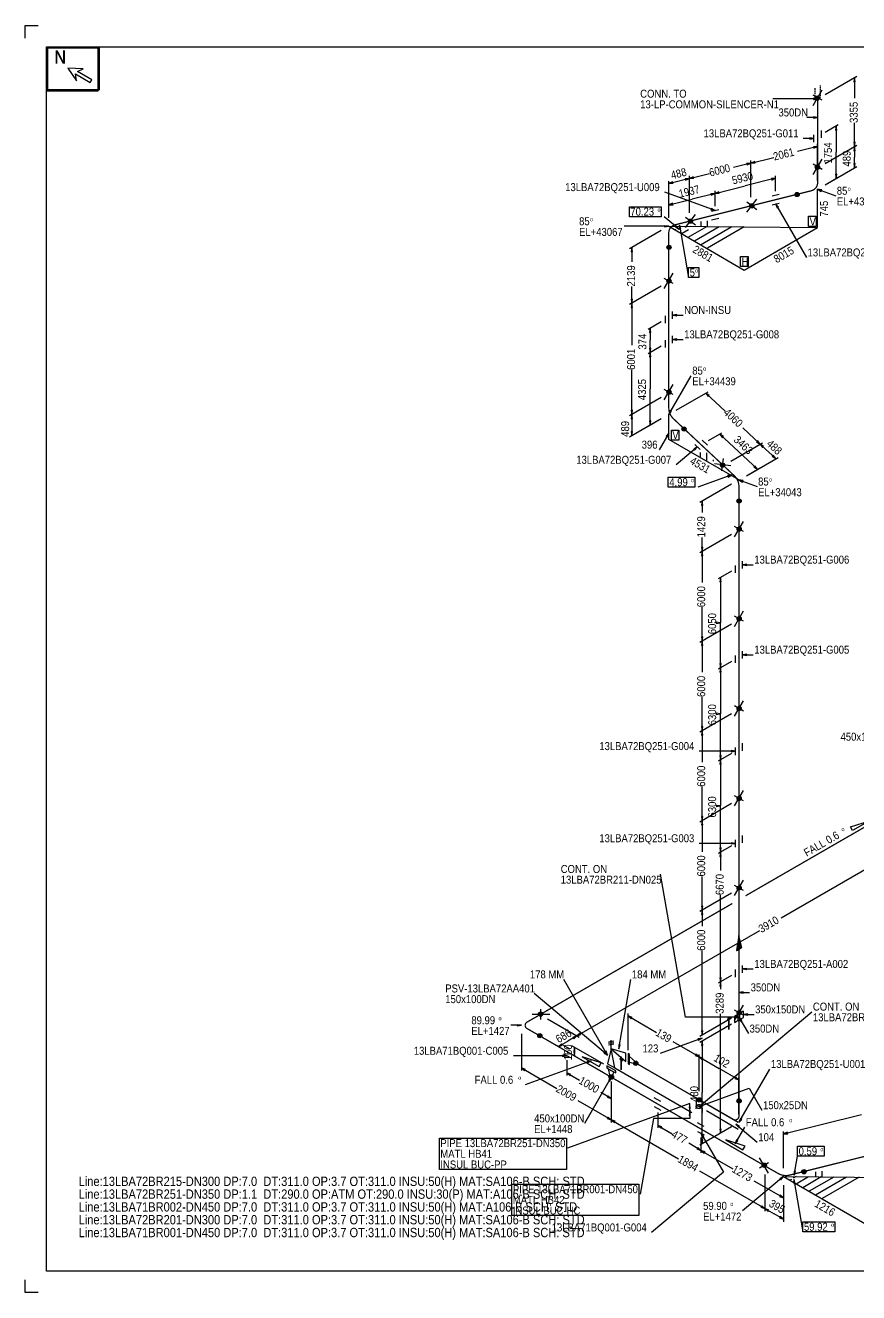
# Model space of a CAD drawing. Extents: x 0 to 841, y 0 to 594.
# Drawn here: x 0 to 391, y 0 to 594 of the extents above; entities that cross this region are included whole.
import ezdxf

# ---------------------------------------------------------------- set-up
doc = ezdxf.new("R2010")
doc.units = 0
doc.linetypes.add('GT100', pattern=[1, 0.666667, -0.333333])
doc.styles.add('ARIAL', font='arial.ttf')

msp = doc.modelspace()

# ---------------------------------------------------------------- linework, layer by layer
at = {"color": 2}
for centre, radius in [((371.49, 559.93), 0.85), ((371.49, 559.93), 0.7), ((371.49, 559.93), 0.55), ((371.49, 559.93), 0.4), ((371.49, 559.93), 0.25), ((371.49, 527.53), 0.85), ((371.49, 527.53), 0.7), ((371.49, 527.53), 0.55), ((371.49, 527.53), 0.4), ((371.49, 527.53), 0.25), ((362, 514.71), 0.85), ((362, 514.71), 0.7), ((362, 514.71), 0.55), ((362, 514.71), 0.4), ((362, 514.71), 0.25), ((340.69, 509.36), 0.85), ((340.69, 509.36), 0.7), ((340.69, 509.36), 0.55), ((340.69, 509.36), 0.4), ((340.69, 509.36), 0.25), ((311.89, 502.16), 0.85), ((311.89, 502.16), 0.7), ((311.89, 502.16), 0.55), ((311.89, 502.16), 0.4), ((311.89, 502.16), 0.25), ((301.89, 489.96), 0.85), ((301.89, 489.96), 0.7), ((301.89, 489.96), 0.55), ((301.89, 489.96), 0.4), ((301.89, 489.96), 0.25), ((301.91, 474.17), 0.85), ((301.91, 474.17), 0.7), ((301.91, 474.17), 0.55), ((301.91, 474.17), 0.4), ((301.91, 474.17), 0.25), ((301.91, 422.07), 0.85), ((301.91, 422.07), 0.7), ((301.91, 422.07), 0.55), ((301.91, 422.07), 0.4), ((301.91, 422.07), 0.25), ((308.93, 404.81), 0.85), ((308.93, 404.81), 0.7), ((308.93, 404.81), 0.55), ((308.93, 404.81), 0.4), ((308.93, 404.81), 0.25), ((326.99, 387.91), 0.85), ((326.99, 387.91), 0.7), ((326.99, 387.91), 0.55), ((326.99, 387.91), 0.4), ((326.99, 387.91), 0.25), ((334.79, 371.06), 0.85), ((334.79, 371.06), 0.7), ((334.79, 371.06), 0.55), ((334.79, 371.06), 0.4), ((334.79, 371.06), 0.25), ((334.81, 357.87), 0.85), ((334.81, 357.87), 0.7), ((334.81, 357.87), 0.55), ((334.81, 357.87), 0.4), ((334.81, 357.87), 0.25), ((334.81, 315.87), 0.85), ((334.81, 315.87), 0.7), ((334.81, 315.87), 0.55), ((334.81, 315.87), 0.4), ((334.81, 315.87), 0.25), ((334.81, 273.77), 0.85), ((334.81, 273.77), 0.7), ((334.81, 273.77), 0.55), ((334.81, 273.77), 0.4), ((334.81, 273.77), 0.25), ((334.81, 231.67), 0.85), ((334.81, 231.67), 0.7), ((334.81, 231.67), 0.55), ((334.81, 231.67), 0.4), ((334.81, 231.67), 0.25), ((334.81, 189.67), 0.85), ((334.81, 189.67), 0.7), ((334.81, 189.67), 0.55), ((334.81, 189.67), 0.4), ((334.81, 189.67), 0.25), ((241.64, 130.59), 0.85), ((241.64, 130.59), 0.7), ((241.64, 130.59), 0.55), ((241.64, 130.59), 0.4), ((241.64, 130.59), 0.25), ((334.81, 131.17), 0.85), ((334.81, 131.17), 0.7), ((334.81, 131.17), 0.55), ((334.81, 131.17), 0.4), ((334.81, 131.17), 0.25), ((241.31, 120.46), 0.85), ((241.31, 120.46), 0.7), ((241.31, 120.46), 0.55), ((241.31, 120.46), 0.4), ((241.31, 120.46), 0.25), ((286.29, 107.54), 0.85), ((286.29, 107.54), 0.7), ((286.29, 107.54), 0.55), ((286.29, 107.54), 0.4), ((286.29, 107.54), 0.25), ((274.71, 101.16), 0.85), ((274.71, 101.16), 0.7), ((274.89, 101.06), 0.85), ((274.71, 101.16), 0.55), ((274.89, 101.06), 0.7), ((274.71, 101.16), 0.4), ((274.89, 101.06), 0.55), ((274.71, 101.16), 0.25), ((274.89, 101.06), 0.4), ((274.89, 101.06), 0.25), ((316.09, 90.34), 0.85), ((316.09, 90.34), 0.85), ((316.09, 90.34), 0.7), ((316.09, 90.34), 0.7), ((316.09, 90.34), 0.55), ((316.09, 90.34), 0.55), ((316.09, 90.34), 0.4), ((316.09, 90.34), 0.4), ((316.09, 90.34), 0.25), ((316.09, 90.34), 0.25), ((334.79, 89.86), 0.85), ((334.79, 89.86), 0.7), ((334.79, 89.86), 0.55), ((334.79, 89.86), 0.4), ((334.79, 89.86), 0.25), ((346.56, 59.74), 0.85), ((346.56, 59.74), 0.7), ((346.56, 59.74), 0.55), ((346.56, 59.74), 0.4), ((346.56, 59.74), 0.25), ((365.2, 56.67), 0.85), ((365.2, 56.67), 0.7), ((365.2, 56.67), 0.55), ((365.2, 56.67), 0.4), ((365.2, 56.67), 0.25)]:
    msp.add_circle(centre, radius, dxfattribs=at)
at = {"layer": 'ARROW', "color": 7}
for p, q in [((388.6, 567.6), (389.2, 567.6)), ((369.6, 559.9), (369.6, 559.3)), ((369.6, 551.1), (369.6, 550.5)), ((367.9, 541.3), (367.9, 540.7)), ((380, 544.9), (380.6, 544.9)), ((369.6, 537.1), (369.8, 536.4)), ((389.2, 539.2), (388.6, 539.2)), ((388.6, 535.2), (389.2, 535.2)), ((338.3, 529.3), (338.5, 528.6)), ((342.3, 529.5), (342.1, 530.2)), ((389.2, 529.2), (388.6, 529.2)), ((313.5, 522.4), (313.3, 523)), ((380.6, 524.2), (380, 524.2)), ((303.8, 520), (303.6, 520.7)), ((309.5, 522.1), (309.7, 521.4)), ((349.9, 522.2), (350.1, 521.5)), ((373.3, 516.2), (373.6, 516.9)), ((321.5, 515.1), (321.7, 514.4)), ((325.5, 515.3), (325.3, 516)), ((303.8, 509.9), (303.6, 510.6)), ((321.8, 508.2), (321.5, 507.6)), ((352.6, 508.4), (353.2, 508.8)), ((299.8, 500.1), (299.8, 499.5)), ((305.3, 500), (304.9, 499.5)), ((306.8, 498.4), (307.5, 498.5)), ((284.2, 487.8), (284.8, 487.8)), ((284.8, 465.7), (284.2, 465.7)), ((284.2, 461.7), (284.8, 461.7)), ((305.5, 457.9), (305.5, 458.5)), ((292.8, 450.1), (293.4, 450.1)), ((305.5, 446.5), (305.5, 447.1)), ((293.4, 442.7), (292.8, 442.7)), ((292.8, 438.7), (293.4, 438.7)), ((320.3, 420), (320.8, 420.5)), ((284.8, 413.6), (284.2, 413.6)), ((303.1, 413.1), (302.5, 413.5)), ((284.2, 409.6), (284.8, 409.6)), ((293.4, 408.6), (292.8, 408.6)), ((284.8, 403.6), (284.2, 403.6)), ((300.5, 401.4), (301.1, 401)), ((326.9, 400.8), (327.4, 401.3)), ((343.5, 399.3), (343, 398.8)), ((313.5, 395.4), (313.9, 394.9)), ((345.8, 396.1), (346.3, 396.6)), ((350.8, 392.5), (350.3, 392)), ((342.2, 387.5), (341.7, 387)), ((329.4, 383), (329.7, 382.3)), ((336.4, 379.9), (336.7, 380.6)), ((317.1, 368.9), (317.7, 368.9)), ((317.7, 349.4), (317.1, 349.4)), ((317.1, 345.4), (317.7, 345.4)), ((338.4, 340.9), (338.4, 341.5)), ((325.7, 333.1), (326.3, 333.1)), ((324, 314.3), (324, 313.7)), ((317.7, 307.4), (317.1, 307.4)), ((317.1, 303.4), (317.7, 303.4)), ((338.4, 298.7), (338.4, 299.3)), ((326.3, 294.9), (325.7, 294.9)), ((325.7, 290.9), (326.3, 290.9)), ((324, 271.6), (324, 271)), ((317.7, 265.3), (317.1, 265.3)), ((317.1, 261.3), (317.7, 261.3)), ((326.3, 251.7), (325.7, 251.7)), ((331, 254.1), (331, 253.5)), ((325.7, 247.7), (326.3, 247.7)), ((317.7, 223.2), (317.1, 223.2)), ((317.1, 219.2), (317.7, 219.2)), ((326.3, 208.5), (325.7, 208.5)), ((331, 210.9), (331, 210.3)), ((325.7, 204.5), (326.3, 204.5)), ((317.7, 181.2), (317.1, 181.2)), ((317.1, 177.2), (317.7, 177.2)), ((338.4, 151.4), (338.4, 152)), ((326.3, 147.6), (325.7, 147.6)), ((325.7, 143.6), (326.3, 143.6)), ((336.7, 140.4), (336.7, 141)), ((338.8, 130.1), (338.8, 130.7)), ((230.7, 125.6), (230.7, 125)), ((284.2, 128.4), (284.6, 129)), ((332.7, 129.5), (332.7, 128.9)), ((335.4, 127.3), (336, 127.7)), ((256.8, 119.6), (257.2, 119)), ((260.6, 121), (260.2, 121.6)), ((315.4, 119), (315.7, 118.3)), ((317.7, 122.7), (317.1, 122.7)), ((251.9, 116), (251.5, 116.6)), ((257.2, 113.1), (257.8, 113.1)), ((257.8, 113), (257.2, 113)), ((272.4, 113.2), (271.8, 112.8)), ((279, 116.2), (278.3, 116.3)), ((317.1, 115.8), (317.7, 115.8)), ((252, 111.3), (252, 110.7)), ((263.4, 108.4), (263.7, 107.7)), ((271.8, 112.8), (271.4, 112.3)), ((314.5, 111.8), (314.1, 111.2)), ((317.5, 109.2), (317.9, 109.8)), ((234.2, 104), (234.6, 104.6)), ((255.5, 101.7), (255.9, 102.3)), ((333.2, 101), (332.8, 100.4)), ((273.5, 99.5), (274.1, 99.1)), ((273.3, 92.3), (272.9, 91.7)), ((311.9, 87.1), (311.3, 87.1)), ((273.3, 82.3), (272.9, 81.7)), ((276.3, 79.7), (276.7, 80.3)), ((298.1, 77.1), (298.5, 77.7)), ((311.3, 83.1), (311.9, 83.1)), ((334.6, 77.4), (335, 77.9)), ((336, 81.2), (335.4, 81.6)), ((317.7, 71.7), (317.1, 71.7)), ((317.6, 72.8), (318.2, 73.2)), ((326.3, 76.7), (325.7, 76.7)), ((334.2, 71.2), (333.6, 71.6)), ((357.6, 74.5), (357.4, 75.2)), ((315.4, 68), (315, 67.4)), ((318.4, 65.4), (318.8, 66)), ((361.3, 56.9), (360.6, 57)), ((353.9, 53.4), (354.3, 52.9)), ((360.4, 51.1), (361.1, 51.2)), ((354.1, 45.7), (353.7, 45.1)), ((345.4, 40.7), (345, 40.1)), ((348.4, 38.1), (348.8, 38.7)), ((354.1, 35.7), (353.7, 35.1))]:
    msp.add_line(p, q, dxfattribs=at)
at = {"layer": 'ELBO', "color": 3, "const_width": 0.6, "flags": 128}
for points in [[(368.7, 516.5, 0.343471), (371.6, 520.2)], [(301.8, 496.8, -0.345189), (304.7, 500.5)], [(304, 409.6, -0.205729), (301.8, 414.6)], [(334.7, 377.9, 0.210278), (332.5, 382.9)], [(235.3, 123.8, -0.57736), (235.3, 126.8)], [(332.1, 81.2, 0.577127), (334.7, 82.7)], [(358.5, 55.1, -0.196871), (353, 55.9)]]:
    msp.add_lwpolyline(points, format="xyb", dxfattribs=at)
at = {"layer": 'FALL', "color": 2, "flags": 128}
for points in [[(396, 221.2), (388, 216.6), (387, 218.3), (396, 221.2)], [(261.1, 110.6), (269.1, 106), (270.1, 107.7), (261.1, 110.6)], [(328.6, 71.6), (336.6, 67), (337.6, 68.7), (328.6, 71.6)]]:
    msp.add_lwpolyline(points, dxfattribs=at)
at = {"layer": 'FLAN', "color": 2, "flags": 128}
for points in [[(282.7, 109.7), (282.7, 107.3), (283.4, 106.9), (283.4, 111.7), (282.7, 112.1), (282.7, 109.7)], [(274.8, 104.2), (276.9, 103), (276.9, 103.9), (272.7, 106.3), (272.7, 105.4), (274.8, 104.2)]]:
    msp.add_lwpolyline(points, dxfattribs=at)
at = {"layer": 'GT_1', "flags": 128}
for points in [[(0, 588), (0, 594), (6, 594)], [(389.2, 567.6), (388.9, 569.6), (388.6, 567.6)], [(369.6, 559.3), (371.6, 559.6), (369.6, 559.9)], [(369.6, 550.5), (371.6, 550.8), (369.6, 551.1)], [(367.9, 540.7), (369.9, 541), (367.9, 541.3)], [(369.8, 536.4), (371.6, 537.2), (369.6, 537.1)], [(338.5, 528.6), (340.3, 529.4), (338.3, 529.3)], [(342.1, 530.2), (340.3, 529.4), (342.3, 529.5)], [(313.3, 523), (311.5, 522.2), (313.5, 522.4)], [(303.6, 520.7), (301.8, 519.8), (303.8, 520)], [(309.7, 521.4), (311.5, 522.2), (309.5, 522.1)], [(373.6, 516.9), (371.6, 517.2), (373.3, 516.2)], [(321.5, 507.6), (323.5, 507.2), (321.8, 508.2)], [(353.2, 508.8), (351.9, 510.3), (352.6, 508.4)], [(299.8, 499.5), (301.8, 499.8), (299.8, 500.1)], [(304.9, 499.5), (306.6, 498.5), (305.3, 500)], [(307.5, 498.5), (306.8, 500.4), (306.8, 498.4)], [(284.8, 487.8), (284.5, 489.8), (284.2, 487.8)], [(284.2, 465.7), (284.5, 463.7), (284.8, 465.7)], [(284.8, 461.7), (284.5, 463.7), (284.2, 461.7)], [(305.5, 458.5), (303.5, 458.2), (305.5, 457.9)], [(305.5, 447.1), (303.5, 446.8), (305.5, 446.5)], [(320.8, 420.5), (319.1, 421.6), (320.3, 420)], [(284.2, 413.6), (284.5, 411.6), (284.8, 413.6)], [(284.8, 409.6), (284.5, 411.6), (284.2, 409.6)], [(302.5, 413.5), (301.8, 411.6), (303.1, 413.1)], [(284.2, 403.6), (284.5, 401.6), (284.8, 403.6)], [(301.1, 401), (301.8, 402.9), (300.5, 401.4)], [(343, 398.8), (344.7, 397.7), (343.5, 399.3)], [(313.9, 394.9), (315.2, 396.4), (313.5, 395.4)], [(346.3, 396.6), (344.7, 397.7), (345.8, 396.1)], [(350.3, 392), (352, 390.9), (350.8, 392.5)], [(329.7, 382.3), (331.4, 383.3), (329.4, 383)], [(336.7, 380.6), (334.7, 380.9), (336.4, 379.9)], [(317.7, 368.9), (317.4, 370.9), (317.1, 368.9)], [(317.1, 349.4), (317.4, 347.4), (317.7, 349.4)], [(317.7, 345.4), (317.4, 347.4), (317.1, 345.4)], [(338.4, 341.5), (336.4, 341.2), (338.4, 340.9)], [(317.1, 307.4), (317.4, 305.4), (317.7, 307.4)], [(317.7, 303.4), (317.4, 305.4), (317.1, 303.4)], [(338.4, 299.3), (336.4, 299), (338.4, 298.7)], [(317.1, 265.3), (317.4, 263.3), (317.7, 265.3)], [(317.7, 261.3), (317.4, 263.3), (317.1, 261.3)], [(331, 253.5), (333, 253.8), (331, 254.1)], [(317.1, 223.2), (317.4, 221.2), (317.7, 223.2)], [(317.7, 219.2), (317.4, 221.2), (317.1, 219.2)], [(331, 210.3), (333, 210.6), (331, 210.9)], [(334.7, 129.2), (309.7, 129.2), (297.9, 196.2)], [(317.1, 181.2), (317.4, 179.2), (317.7, 181.2)], [(317.7, 177.2), (317.4, 179.2), (317.1, 177.2)], [(338.4, 152), (336.4, 151.7), (338.4, 151.4)], [(325.7, 147.6), (326, 145.6), (326.3, 147.6)], [(326.3, 143.6), (326, 145.6), (325.7, 143.6)], [(336.7, 141), (334.7, 140.7), (336.7, 140.4)], [(338.8, 130.7), (336.8, 130.4), (338.8, 130.1)], [(230.7, 125), (232.7, 125.3), (230.7, 125.6)], [(284.6, 129), (282.7, 129.7), (284.2, 128.4)], [(332.7, 128.9), (334.7, 129.2), (332.7, 129.5)], [(336, 127.7), (334.7, 129.2), (335.4, 127.3)], [(315.7, 118.3), (317.4, 119.3), (315.4, 119)], [(317.1, 122.7), (317.4, 120.7), (317.7, 122.7)], [(271.8, 112.8), (273.1, 111.3), (272.4, 113.2)], [(278.3, 116.3), (278.3, 114.3), (279, 116.2)], [(252, 110.7), (254, 111), (252, 111.3)], [(263.7, 107.7), (265.4, 108.7), (263.4, 108.4)], [(271.4, 112.3), (273.1, 111.3), (271.8, 112.8)], [(234.6, 104.6), (232.7, 105.3), (234.2, 104)], [(255.9, 102.3), (254, 103), (255.5, 101.7)], [(274.1, 99.1), (274.8, 101), (273.5, 99.5)], [(316, 87.3), (339.5, 95.9), (345.5, 85.5)], [(272.9, 91.7), (274.8, 91), (273.3, 92.3)], [(311.3, 87.1), (311.6, 85.1), (311.9, 87.1)], [(317.7, 88.3), (316, 87.3), (318, 87.7)], [(272.9, 81.7), (274.8, 81), (273.3, 82.3)], [(276.7, 80.3), (274.8, 81), (276.3, 79.7)], [(298.5, 77.7), (296.6, 78.4), (298.1, 77.1)], [(335, 77.9), (333.3, 78.9), (334.6, 77.4)], [(335.4, 81.6), (334.7, 79.7), (336, 81.2)], [(316.9, 74.7), (327.4, 56.5), (293.7, 28.2)], [(318.2, 73.2), (316.9, 74.7), (317.6, 72.8)], [(325.7, 76.7), (326, 74.7), (326.3, 76.7)], [(333.6, 71.6), (332.9, 69.7), (334.2, 71.2)], [(357.4, 75.2), (355.6, 74.4), (357.6, 74.5)], [(315, 67.4), (316.9, 66.7), (315.4, 68)], [(318.8, 66), (316.9, 66.7), (318.4, 65.4)], [(354.3, 52.9), (355.6, 54.4), (353.9, 53.4)], [(360.6, 57), (360.6, 55), (361.3, 56.9)], [(361.1, 51.2), (360.4, 53.1), (360.4, 51.1)], [(353.7, 45.1), (355.6, 44.4), (354.1, 45.7)], [(6, 0), (0, 0), (0, 6)]]:
    msp.add_lwpolyline(points, dxfattribs=at)
at = {"layer": 'GT_1', "color": 2, "flags": 128}
for points in [[(380.6, 544.9), (380.3, 546.9), (380, 544.9)], [(388.6, 539.2), (388.9, 537.2), (389.2, 539.2)], [(389.2, 535.2), (388.9, 537.2), (388.6, 535.2)], [(388.6, 529.2), (388.9, 527.2), (389.2, 529.2)], [(380, 524.2), (380.3, 522.2), (380.6, 524.2)], [(350.1, 521.5), (351.9, 522.3), (349.9, 522.2)], [(321.7, 514.4), (323.5, 515.2), (321.5, 515.1)], [(325.3, 516), (323.5, 515.2), (325.5, 515.3)], [(303.6, 510.6), (301.8, 509.8), (303.8, 509.9)], [(293.4, 450.1), (293.1, 452.1), (292.8, 450.1)], [(292.8, 442.7), (293.1, 440.7), (293.4, 442.7)], [(293.4, 438.7), (293.1, 440.7), (292.8, 438.7)], [(292.8, 408.6), (293.1, 406.6), (293.4, 408.6)], [(327.4, 401.3), (325.7, 402.4), (326.9, 400.8)], [(341.7, 387), (343.4, 385.9), (342.2, 387.5)], [(326.3, 333.1), (326, 335.1), (325.7, 333.1)], [(324, 313.7), (326, 314), (324, 314.3)], [(325.7, 294.9), (326, 292.9), (326.3, 294.9)], [(326.3, 290.9), (326, 292.9), (325.7, 290.9)], [(324, 271), (326, 271.3), (324, 271.6)], [(325.7, 251.7), (326, 249.7), (326.3, 251.7)], [(326.3, 247.7), (326, 249.7), (325.7, 247.7)], [(324, 227.8), (326, 228.1), (324, 228.4)], [(325.7, 208.5), (326, 206.5), (326.3, 208.5)], [(326.3, 204.5), (326, 206.5), (325.7, 204.5)], [(257.2, 119), (258.7, 120.3), (256.8, 119.6)], [(260.2, 121.6), (258.7, 120.3), (260.6, 121)], [(251.5, 116.6), (250, 115.3), (251.9, 116)], [(257.8, 113.1), (257.5, 115.1), (257.2, 113.1)], [(257.2, 113), (257.5, 111), (257.8, 113)], [(317.7, 115.8), (317.4, 117.8), (317.1, 115.8)], [(314.1, 111.2), (316, 110.5), (314.5, 111.8)], [(317.9, 109.8), (316, 110.5), (317.5, 109.2)], [(332.8, 100.4), (334.7, 99.7), (333.2, 101)], [(311.9, 83.1), (311.6, 85.1), (311.3, 83.1)], [(311.6, 81.6), (294.6, 81.6), (288.3, 46.1)], [(317.1, 71.7), (317.4, 69.7), (317.7, 71.7)], [(345, 40.1), (346.9, 39.4), (345.4, 40.7)], [(348.8, 38.7), (346.9, 39.4), (348.4, 38.1)], [(353.7, 35.1), (355.6, 34.4), (354.1, 35.7)]]:
    msp.add_lwpolyline(points, dxfattribs=at)
at = {"layer": 'OLET', "color": 2, "flags": 128}
msp.add_lwpolyline([(316, 90.5), (314.6, 91.3), (314.6, 88.1), (317.4, 86.5), (317.4, 89.7), (316, 90.5)], dxfattribs=at)
at = {"layer": 'PIPE', "color": 3, "const_width": 0.6, "flags": 128}
for points in [[(371.6, 541.9), (371.6, 559.6)], [(371.6, 527.2), (371.6, 541.9)], [(371.6, 520.2), (371.6, 527.2)], [(361.9, 514.8), (368.7, 516.5)], [(340.3, 509.4), (351.9, 512.3)], [(351.9, 512.3), (361.9, 514.8)], [(311.5, 502.2), (323.5, 505.2)], [(323.5, 505.2), (340.3, 509.4)], [(304.7, 500.5), (311.5, 502.2)], [(301.8, 489.8), (301.8, 496.8)], [(301.8, 473.7), (301.8, 489.8)], [(301.8, 457.1), (301.8, 473.7)], [(301.8, 445.7), (301.8, 457.1)], [(301.8, 421.6), (301.8, 445.7)], [(301.8, 414.6), (301.8, 421.6)], [(309.1, 404.8), (304, 409.6)], [(317, 397.4), (309.1, 404.8)], [(327.4, 387.7), (317, 397.4)], [(332.5, 382.9), (327.4, 387.7)], [(334.7, 370.9), (334.7, 377.9)], [(334.7, 357.4), (334.7, 370.9)], [(334.7, 340.1), (334.7, 357.4)], [(334.7, 315.4), (334.7, 340.1)], [(334.7, 297.9), (334.7, 315.4)], [(334.7, 273.3), (334.7, 297.9)], [(334.7, 254.7), (334.7, 273.3)], [(334.7, 231.2), (334.7, 254.7)], [(337.8, 186), (421.9, 234.5)], [(334.7, 211.5), (334.7, 231.2)], [(334.7, 189.2), (334.7, 211.5)], [(334.7, 167.4), (334.7, 189.2)], [(241.4, 130.3), (331.6, 182.4)], [(334.7, 150.6), (334.7, 161)], [(334.7, 130.7), (334.7, 150.6)], [(235.3, 126.8), (241.4, 130.3)], [(334.7, 89.7), (334.7, 127.8)], [(241.4, 120.3), (235.3, 123.8)], [(254, 113), (241.4, 120.3)], [(274.8, 101), (254, 113)], [(286.2, 107.7), (316, 90.5)], [(296.6, 88.4), (274.8, 101)], [(316, 90.5), (332.1, 81.2)], [(334.7, 82.7), (334.7, 89.7)], [(316.9, 76.7), (296.6, 88.4)], [(346.9, 59.4), (316.9, 76.7)], [(429.1, 72.7), (365.3, 56.8)], [(353, 55.9), (346.9, 59.4)], [(365.3, 56.8), (358.5, 55.1)]]:
    msp.add_lwpolyline(points, dxfattribs=at)
at = {"layer": 'PL10', "color": 7, "flags": 128}
msp.add_lwpolyline([(334.7, 127.8), (335.2, 128.1), (335.2, 131), (334.2, 130.4), (334.2, 127.5), (336.8, 129), (336.8, 131.9), (332.6, 129.5), (332.6, 126.6), (334.7, 127.8)], dxfattribs=at)
at = {"layer": 'PL16', "flags": 128}
msp.add_lwpolyline([(34, 583.2), (34, 563.2), (10, 563.2), (10, 583.4), (34.2, 583.4), (34.2, 563.4), (10.2, 563.4), (10.2, 583.6), (34.4, 583.6), (34.4, 563.6), (10.4, 563.6), (10.4, 583.8), (34.6, 583.8), (34.6, 563.8), (10.6, 563.8), (10.6, 584)], dxfattribs=at)
at = {"layer": 'PL2', "color": 7, "flags": 128}
for points in [[(375.1, 561.6), (390, 570.2)], [(388.9, 569.6), (388.9, 559.8)], [(371.6, 559.6), (350.6, 559.6)], [(369.5, 556.5), (373.7, 563.7)], [(373.7, 558.9), (369.5, 561.3)], [(371.6, 550.8), (366.6, 550.8)], [(375.1, 543.9), (381.3, 547.5)], [(388.9, 537.2), (388.9, 548.3)], [(369.9, 541), (364.9, 541)], [(369.9, 539.2), (369.9, 542.7)], [(373.3, 544.7), (373.3, 541.2)], [(371.6, 537.2), (362.2, 534.9)], [(371.6, 521.2), (371.6, 538.4)], [(375.1, 529.2), (390, 537.8)], [(375.1, 529.2), (390, 537.8)], [(340.3, 529.4), (332.1, 527.4)], [(340.3, 529.4), (351, 532.1)], [(340.3, 513.4), (340.3, 530.6)], [(340.3, 513.4), (340.3, 530.6)], [(369.5, 524.1), (373.7, 531.3)], [(373.7, 526.5), (369.5, 528.9)], [(311.5, 522.2), (320.9, 524.6)], [(311.5, 506.2), (311.5, 523.4)], [(311.5, 506.2), (311.5, 523.4)], [(351.9, 516.3), (351.9, 523.5)], [(375.1, 519.2), (390, 527.8)], [(375.1, 519.2), (381.3, 522.8)], [(301.8, 503.8), (301.8, 521)], [(301.8, 519.8), (302.9, 520.1)], [(311.5, 522.2), (302.9, 520.1)], [(371.6, 517.2), (380.1, 514.1)], [(371.6, 499.2), (371.6, 517.2)], [(323.5, 507.2), (300, 515.8)], [(301.8, 503.8), (301.8, 511)], [(323.5, 509.2), (323.5, 516.4)], [(323.5, 509.2), (323.5, 516.4)], [(338.4, 506.5), (343.1, 512.5)], [(338.4, 511.3), (343.1, 507.7)], [(353.6, 514.7), (350.3, 513.9)], [(309.6, 499.3), (314.3, 505.3)], [(325.2, 507.6), (321.9, 506.8)], [(350.3, 509.9), (353.6, 510.7)], [(351.9, 510.3), (366.4, 485.2)], [(301.8, 499.8), (280.8, 499.8)], [(306.6, 498.5), (299.7, 504.3)], [(301.8, 499.8), (337.2, 479.3)], [(301.8, 499.8), (371.6, 499.2)], [(306.8, 500.4), (311.1, 475.8)], [(309.6, 504.1), (314.3, 500.5)], [(319.5, 499.6), (310.8, 494.6)], [(325.4, 499.6), (313.8, 492.9)], [(331.3, 499.5), (316.6, 491)], [(316.8, 502), (316.8, 499.7)], [(319.8, 502.3), (319.8, 499.6)], [(337.2, 499.5), (319.9, 489.5)], [(321.9, 502.8), (325.2, 503.6)], [(337.2, 479.3), (371.6, 499.2)], [(298.3, 497.8), (283.4, 489.2)], [(305.1, 498.2), (304.8, 498.1)], [(311, 498.2), (308, 496.4)], [(284.5, 489.8), (284.5, 483.2)], [(299.7, 470.6), (303.9, 477.8)], [(303.9, 473), (299.7, 475.4)], [(298.3, 471.7), (283.4, 463.1)], [(298.3, 471.7), (283.4, 463.1)], [(284.5, 463.7), (284.5, 471.6)], [(284.5, 463.7), (284.5, 444.1)], [(300.1, 457.9), (300.1, 454.4)], [(303.5, 456.4), (303.5, 459.9)], [(303.5, 458.2), (308.5, 458.2)], [(298.3, 455.1), (292.1, 451.5)], [(300.1, 446.5), (300.1, 443)], [(303.5, 445), (303.5, 448.5)], [(303.5, 446.8), (308.5, 446.8)], [(298.3, 443.7), (292.1, 440.1)], [(298.3, 443.7), (292.1, 440.1)], [(284.5, 411.6), (284.5, 432.5)], [(301.8, 411.6), (312.3, 429.8)], [(299.7, 418.5), (303.9, 425.7)], [(303.9, 420.9), (299.7, 423.3)], [(305.3, 413.6), (320.2, 422.2)], [(298.3, 419.6), (283.4, 411)], [(298.3, 419.6), (283.4, 411)], [(319.1, 421.6), (328.2, 413.2)], [(284.5, 411.6), (284.5, 402.7)], [(301.8, 399.9), (301.8, 411.6)], [(298.3, 409.6), (283.4, 401)], [(298.3, 409.6), (292.1, 406)], [(344.7, 397.7), (336.6, 405.3)], [(284.5, 401.6), (284.5, 402.7)], [(301.8, 402.9), (297.3, 395.1)], [(334.7, 380.9), (301.8, 399.9)], [(317.4, 399.6), (320, 397.2)], [(320.5, 399.4), (326.7, 403)], [(330.9, 389.7), (345.8, 398.3)], [(330.9, 389.7), (345.8, 398.3)], [(315.2, 396.4), (305.2, 388)], [(316.5, 395.2), (314, 397.6)], [(316.7, 391.8), (316.7, 393.8)], [(319.7, 390.1), (319.7, 393.6)], [(344.7, 397.7), (345.5, 396.9)], [(352, 390.9), (345.5, 396.9)], [(322.7, 389.8), (322.7, 390.3)], [(330.9, 387.6), (323.2, 388.5)], [(326.7, 385.2), (327.4, 390.9)], [(338.2, 382.9), (353.1, 391.5)], [(338.2, 382.9), (344.4, 386.5)], [(331.4, 383.3), (315.4, 377.5)], [(334.7, 380.9), (343.2, 377.8)], [(331.2, 378.9), (316.3, 370.3)], [(317.4, 370.9), (317.4, 365.6)], [(332.6, 354.3), (336.8, 361.5)], [(336.8, 356.7), (332.6, 359.1)], [(331.2, 355.4), (316.3, 346.8)], [(331.2, 355.4), (316.3, 346.8)], [(317.4, 347.4), (317.4, 354)], [(317.4, 347.4), (317.4, 332.8)], [(333, 340.9), (333, 337.4)], [(336.4, 339.4), (336.4, 342.9)], [(336.4, 341.2), (341.4, 341.2)], [(331.2, 338.1), (325, 334.5)], [(317.4, 305.4), (317.4, 321.3)], [(332.6, 312.3), (336.8, 319.5)], [(336.8, 314.7), (332.6, 317.1)], [(331.2, 313.4), (316.3, 304.8)], [(331.2, 313.4), (316.3, 304.8)], [(317.4, 305.4), (317.4, 290.8)], [(333, 298.7), (333, 295.2)], [(336.4, 297.2), (336.4, 300.7)], [(336.4, 299), (341.4, 299)], [(331.2, 295.9), (325, 292.3)], [(331.2, 295.9), (325, 292.3)], [(317.4, 263.3), (317.4, 279.2)], [(332.6, 270.2), (336.8, 277.4)], [(336.8, 272.6), (332.6, 275)], [(331.2, 271.3), (316.3, 262.7)], [(331.2, 271.3), (316.3, 262.7)], [(317.4, 263.3), (317.4, 248.7)], [(333, 255.5), (333, 252)], [(336.4, 254), (336.4, 257.5)], [(333, 253.8), (316, 253.8)], [(331.2, 252.7), (325, 249.1)], [(331.2, 252.7), (325, 249.1)], [(317.4, 221.2), (317.4, 237.1)], [(332.6, 228.1), (336.8, 235.3)], [(336.8, 230.5), (332.6, 232.9)], [(331.2, 229.2), (316.3, 220.6)], [(331.2, 229.2), (316.3, 220.6)], [(317.4, 221.2), (317.4, 206.6)], [(439.2, 224.5), (354.5, 175.6)], [(336.4, 210.8), (336.4, 214.3)], [(333, 210.6), (316, 210.6)], [(331.2, 209.5), (325, 205.9)], [(331.2, 209.5), (325, 205.9)], [(333, 212.3), (333, 208.8)], [(326, 206.5), (326, 197.9)], [(317.4, 179.2), (317.4, 195.1)], [(332.6, 186.1), (336.8, 193.3)], [(336.8, 188.5), (332.6, 190.9)], [(331.2, 187.2), (316.3, 178.6)], [(331.2, 187.2), (316.3, 178.6)], [(326, 145.6), (326, 186.3)], [(317.4, 179.2), (317.4, 171.8)], [(258.7, 120.3), (344.5, 169.8)], [(317.4, 120.7), (317.4, 160.2)], [(331.2, 148.6), (325, 145)], [(331.2, 148.6), (325, 145)], [(333, 151.4), (333, 147.9)], [(336.4, 149.9), (336.4, 153.4)], [(336.4, 151.7), (341.4, 151.7)], [(273.1, 111.3), (252.6, 146.8)], [(278.3, 114.3), (284, 146.8)], [(326, 145.6), (326, 142.3)], [(273.1, 111.3), (238.6, 140.2)], [(334.7, 140.7), (339.7, 140.7)], [(241.8, 128.1), (241.8, 132.9)], [(282.7, 113.7), (282.7, 130.9)], [(316, 87.3), (368.9, 131.7)], [(326, 74.7), (326, 130.7)], [(332.6, 127.6), (336.8, 134.8)], [(336.8, 130), (332.6, 132.4)], [(232.7, 125.3), (227.7, 125.3)], [(237.7, 130.5), (246, 130.5)], [(244.9, 128.3), (259.8, 119.7)], [(244.9, 128.3), (259.8, 119.7)], [(282.7, 129.7), (296, 122)], [(331.2, 128.7), (316.3, 120.1)], [(331.2, 128.7), (316.3, 120.1)], [(331.2, 125.8), (316.3, 117.2)], [(331.2, 125.8), (316.3, 117.2)], [(334.7, 129.2), (339.2, 121.4)], [(336.8, 130.4), (341.8, 130.4)], [(232.7, 121.3), (232.7, 104.1)], [(236.2, 123.3), (251.1, 114.7)], [(317.4, 119.3), (297.7, 112.1)], [(255.5, 114.2), (252.4, 115.9)], [(271.3, 107.1), (256.4, 115.7)], [(273.5, 117.6), (276.1, 118)], [(273.5, 116.9), (276.1, 117.3)], [(273.5, 116.2), (276.1, 116.6)], [(274.8, 114.3), (274.8, 118.3)], [(316, 110.5), (303.8, 117.5)], [(254, 111), (229, 111)], [(265.4, 108.7), (234.4, 97.4)], [(252.4, 111.9), (255.5, 110.2)], [(254, 109), (254, 101.8)], [(271.3, 103), (256.4, 111.6)], [(316, 94.5), (316, 111.7)], [(316, 94.5), (316, 111.7)], [(232.7, 105.3), (249.3, 95.7)], [(254, 103), (259.9, 99.6)], [(274.8, 101), (262.3, 79.3)], [(276.5, 105.3), (312.6, 84.5)], [(276.5, 105.3), (312.6, 84.5)], [(334.7, 79.7), (349.2, 104.8)], [(274.8, 99), (274.8, 89.8)], [(274.8, 99), (274.8, 79.8)], [(274.8, 97), (274.8, 79.8)], [(334.7, 83.7), (334.7, 100.9)], [(274.8, 81), (259.3, 89.9)], [(274.8, 91), (270, 93.8)], [(298.1, 89.6), (295, 91.3)], [(311.6, 88.6), (254.3, 67.7)], [(295, 87.3), (298.1, 85.6)], [(296.6, 84.4), (296.6, 77.2)], [(319.5, 88.5), (334.4, 79.9)], [(319.5, 85.3), (334.4, 76.7)], [(355.6, 74.4), (392.2, 83.5)], [(274.8, 81), (306.4, 62.8)], [(296.6, 78.4), (303.4, 74.5)], [(318.4, 77.9), (315.3, 79.6)], [(331.2, 77.7), (316.3, 69.1)], [(331.2, 77.7), (325, 74.1)], [(332.9, 69.7), (337.4, 77.5)], [(333.3, 78.9), (343.3, 70.5)], [(315.3, 75.6), (318.4, 73.9)], [(316.9, 72.7), (316.9, 65.5)], [(316.9, 72.7), (316.9, 65.5)], [(355.6, 58.4), (355.6, 75.6)], [(316.9, 66.7), (311.2, 70)], [(316.9, 66.7), (331.8, 58.1)], [(348.6, 56), (344.4, 63.2)], [(348.6, 60.8), (344.4, 58.4)], [(360.6, 55), (362.2, 63.9)], [(346.9, 39.4), (316.4, 57)], [(355.6, 54.4), (336.4, 38.3)], [(346.9, 55.4), (346.9, 38.2)], [(346.9, 55.4), (346.9, 38.2)], [(355.6, 54.4), (397.8, 30)], [(355.6, 54.4), (438.8, 53.7)], [(361.5, 54.4), (360.2, 53.6)], [(361.6, 54.4), (361.6, 54.3)], [(367.4, 54.3), (361.6, 50.9)], [(373.3, 54.3), (364.6, 49.2)], [(379.2, 54.2), (367.6, 47.5)], [(370.6, 56.6), (370.6, 54.3)], [(385.1, 54.2), (370.6, 45.7)], [(373.6, 56.9), (373.6, 54.2)], [(391.1, 54.1), (373.7, 44.1)], [(355.6, 44.4), (341.8, 52.3)], [(355.6, 50.4), (355.6, 33.2)], [(355.6, 50.4), (355.6, 43.2)], [(359.3, 53.1), (358.6, 52.7)], [(360.4, 53.1), (364.7, 28.5)]]:
    msp.add_lwpolyline(points, dxfattribs=at)
at = {"layer": 'PL2', "color": 4, "flags": 128}
for points in [[(380.3, 546.9), (380.3, 534.6)], [(380.3, 522.2), (380.3, 534.6)], [(388.9, 537.2), (388.9, 532.2)], [(388.9, 527.2), (388.9, 532.2)], [(323.5, 515.2), (337.7, 518.8)], [(351.9, 522.3), (337.7, 518.8)], [(301.8, 509.8), (312.7, 512.5)], [(323.5, 515.2), (312.7, 512.5)], [(293.1, 452.1), (293.1, 446.4)], [(293.1, 440.7), (293.1, 446.4)], [(293.1, 440.7), (293.1, 423.7)], [(293.1, 406.6), (293.1, 423.7)], [(325.7, 402.4), (334.5, 394.2)], [(343.4, 385.9), (334.5, 394.2)], [(326, 335.1), (326, 314)], [(326, 292.9), (326, 314)], [(326, 292.9), (326, 271.3)], [(326, 249.7), (326, 271.3)], [(326, 249.7), (326, 228.1)], [(326, 206.5), (326, 228.1)], [(258.7, 120.3), (254.4, 117.8)], [(250, 115.3), (254.4, 117.8)], [(257.5, 115.1), (257.5, 113.1)], [(257.5, 111), (257.5, 113.1)], [(317.4, 117.8), (317.4, 93.8)], [(316, 110.5), (325.4, 105.1)], [(334.7, 99.7), (325.4, 105.1)], [(317.4, 69.7), (317.4, 93.8)], [(311.6, 85.1), (311.6, 88.6)], [(311.6, 85.1), (311.6, 81.6)], [(346.9, 39.4), (351.3, 36.9)], [(355.6, 34.4), (351.3, 36.9)]]:
    msp.add_lwpolyline(points, dxfattribs=at)
at = {"layer": 'PL27', "flags": 128}
msp.add_lwpolyline([(334.7, 161), (336, 161.8), (334.7, 167.4), (333.5, 160.3), (335.9, 161.7), (334.7, 166.8), (333.6, 160.4), (335.7, 161.6), (334.7, 166.1), (333.8, 160.5), (335.5, 161.5), (334.7, 165.5), (334, 160.6), (335.4, 161.4), (334.7, 164.9), (334.1, 160.7), (335.2, 161.3), (334.7, 164.3), (334.3, 160.8), (335, 161.2), (334.7, 163.7), (334.5, 160.9), (334.9, 161.1), (334.7, 163.1), (334.6, 161), (334.7, 161), (334.7, 167.4)], dxfattribs=at)
at = {"layer": 'PL4', "color": 7, "linetype": 'GT100', "flags": 128}
for points in [[(370.3, 564.5), (370.3, 558.9), (372.9, 560.3), (372.9, 565.9)], [(314.6, 86.1), (314.6, 88.1), (317.4, 86.5), (317.4, 84.5)]]:
    msp.add_lwpolyline(points, dxfattribs=at)
at = {"layer": 'PL4', "color": 7, "flags": 128}
for points in [[(274.8, 114.3), (281.7, 108.3), (281.7, 112.3), (274.8, 114.3)], [(283.4, 108), (286.2, 107.2), (286.2, 108.2), (283.4, 110.7)], [(275.9, 103.6), (275.2, 100.8), (274.3, 101.3), (273.6, 105)]]:
    msp.add_lwpolyline(points, dxfattribs=at)
at = {"layer": 'PL5', "color": 7, "flags": 128}
for points in [[(283.3, 509), (298.3, 509), (298.3, 504.3), (283.3, 504.3), (283.3, 509)], [(367.3, 504.5), (370.9, 504.5), (370.9, 499.7), (367.3, 499.7), (367.3, 504.5)], [(335.4, 485.6), (339, 485.6), (339, 480.9), (335.4, 480.9), (335.4, 485.6)], [(311.1, 480.5), (315.9, 480.5), (315.9, 475.8), (311.1, 475.8), (311.1, 480.5)], [(303, 404.3), (306.5, 404.3), (306.5, 399.6), (303, 399.6), (303, 404.3)], [(301.5, 382.2), (314, 382.2), (314, 377.5), (301.5, 377.5), (301.5, 382.2)], [(274.8, 106.3), (276.5, 105.3), (274.8, 114.3), (273.1, 107.3), (274.8, 106.3)], [(362.2, 68.6), (374.7, 68.6), (374.7, 63.9), (362.2, 63.9), (362.2, 68.6)], [(364.7, 33.2), (379.7, 33.2), (379.7, 28.5), (364.7, 28.5), (364.7, 33.2)]]:
    msp.add_lwpolyline(points, dxfattribs=at)
at = {"layer": 'PL8', "color": 7, "flags": 128}
msp.add_lwpolyline([(20, 574), (24, 568), (23.6, 571.2), (30.4, 567.2), (31.2, 568.4), (24.4, 572.4), (27.2, 573.6), (20, 574)], dxfattribs=at)
at = {"layer": 'spoolno', "color": 7, "flags": 128}
for points in [[(10, 584), (831, 584), (831, 10), (10, 10), (10, 584)], [(194.2, 72.4), (253.8, 72.4), (253.8, 57.7), (194.2, 57.7), (194.2, 72.4)], [(228.2, 50.8), (287.8, 50.8), (287.8, 36.1), (228.2, 36.1), (228.2, 50.8)]]:
    msp.add_lwpolyline(points, dxfattribs=at)
at = {"layer": 'SW', "color": 2}
for centre in [(371.49, 559.93), (371.49, 527.53), (362, 514.71), (340.69, 509.36), (311.89, 502.16), (301.89, 489.96), (301.91, 474.17), (301.91, 422.07), (308.93, 404.81), (326.99, 387.91), (334.79, 371.06), (334.81, 357.87), (334.81, 315.87), (334.81, 273.77), (334.81, 231.67), (334.81, 189.67), (241.64, 130.59), (334.81, 131.17), (241.31, 120.46), (286.29, 107.54), (274.71, 101.16), (274.89, 101.06), (316.09, 90.34), (316.09, 90.34), (334.79, 89.86), (315.91, 87.24), (346.56, 59.74), (365.2, 56.67)]:
    msp.add_circle(centre, 1, dxfattribs=at)
at = {"layer": 'VALV', "color": 2, "flags": 128}
for points in [[(330, 123.4), (330, 129.5), (330.6, 128.3), (329.4, 127.6), (330, 129.5), (330, 123.4)], [(279.5, 104.5), (279.5, 110.6), (278.9, 109.4), (280.1, 108.7), (279.5, 110.6), (279.5, 104.5)]]:
    msp.add_lwpolyline(points, dxfattribs=at)

# ---------------------------------------------------------------- texts
at = {"layer": 'ELEV', "color": 2, "style": 'ARIAL', "width": 0.85}
for s, p in [('EL+43812', (380.6, 509.6)), ('EL+43067', (259.73, 495.3)), ('EL+34439', (312.8, 425.3)), ('EL+34043', (343.7, 373.3)), ('EL+1427', (209.2, 120.8)), ('EL+1448', (238.66, 74.8)), ('EL+1472', (317.9, 33.8))]:
    msp.add_text(s, height=3.75, dxfattribs=at).set_placement(p)
at = {"layer": 'FLAN', "color": 2, "style": 'ARIAL', "width": 0.85}
for s, p in [('13LBA72BQ251-G011', (318.11, 541.5)), ('13LBA72BQ251-G008', (309, 447.3)), ('13LBA72BQ251-G007', (258.41, 388.5)), ('13LBA72BQ251-G006', (341.9, 341.7)), ('13LBA72BQ251-G005', (341.9, 299.5)), ('13LBA72BQ251-G004', (269.21, 254.3)), ('13LBA72BQ251-G003', (269.21, 211.1)), ('FALL 0.6', (210.76, 97.9)), ('FALL 0.6', (337.9, 78)), ('13LBA71BQ001-G004', (246.91, 28.7))]:
    msp.add_text(s, height=3.75, dxfattribs=at).set_placement(p)
msp.add_text('FALL 0.6', height=3.75, rotation=30, dxfattribs=at).set_placement((366.51, 204.23))
at = {"layer": 'GT_1', "color": 2, "style": 'ARIAL', "width": 0.85}
for s, height, p in [('N', 6.25, (13.6, 576)), ('N', 6.25, (13.8, 576)), ('CONN. TO', 3.75, (288.39, 560.1)), ('13-LP-COMMON-SILENCER-N1', 3.75, (288.39, 555.1)), ('350DN', 3.75, (353.24, 551.3)), ('13LBA72BQ251-U009', 3.75, (253.21, 516.3)), ('85', 3.75, (380.6, 514.6)), ('o', 1.88, (385.7, 516.48)), ('70.23', 3.75, (283.77, 504.8)), ('o', 1.88, (296.52, 506.68)), ('85', 3.75, (259.73, 500.3)), ('o', 1.88, (264.83, 502.18)), ('V', 3.75, (367.83, 500.21)), ('13LBA72BQ251-U010', 3.75, (366.9, 485.7)), ('H', 3.75, (335.92, 481.32)), ('5', 3.75, (311.6, 476.3)), ('o', 1.88, (314.15, 478.18)), ('NON-INSU', 3.75, (309, 458.7)), ('85', 3.75, (312.8, 430.3)), ('o', 1.88, (317.9, 432.18)), ('396', 3.75, (289.09, 395.6)), ('V', 3.75, (303.45, 400.1)), ('4.99', 3.75, (302.04, 378)), ('o', 1.88, (312.24, 379.88)), ('85', 3.75, (343.7, 378.3)), ('o', 1.88, (348.8, 380.18)), ('450x150DN', 3.75, (382.36, 258.7)), ('CONT. ON', 3.75, (251.11, 196.7)), ('13LBA72BR211-DN025', 3.75, (251.11, 191.7)), ('13LBA72BQ251-A002', 3.75, (341.9, 152.2)), ('178 MM', 3.75, (236.67, 147.3)), ('184 MM', 3.75, (284.5, 147.3)), ('PSV-13LBA72AA401', 3.75, (196.96, 140.7)), ('350DN', 3.75, (340.2, 141.2)), ('150x100DN', 3.75, (196.96, 135.7)), ('350x150DN', 3.75, (342.3, 130.9)), ('CONT. ON', 3.75, (369.4, 132.2)), ('13LBA72BR211-DN025', 3.75, (369.4, 127.2)), ('89.99', 3.75, (209.2, 125.8)), ('o', 1.88, (221.95, 127.67)), ('350DN', 3.75, (339.7, 121.9)), ('13LBA71BQ001-C005', 3.75, (182.21, 111.5)), ('123', 3.75, (289.49, 112.6)), ('13LBA72BQ251-U001', 3.75, (349.7, 105.3)), ('o', 1.88, (231.16, 99.78)), ('150x25DN', 3.75, (346, 86)), ('450x100DN', 3.75, (238.66, 79.8)), ('o', 1.88, (358.3, 79.88)), ('PIPE 13LBA72BR251-DN350', 3.75, (194.66, 68.2)), ('104', 3.75, (343.8, 71)), ('MATL HB41', 3.75, (194.66, 63.2)), ('0.59', 3.75, (362.7, 64.4)), ('o', 1.88, (372.9, 66.28)), ('INSUL BUC-PP', 3.75, (194.66, 58.2)), ('Line:13LBA72BR215-DN300 DP:7.0  DT:311.0 OP:3.7 OT:311.0 INSU:50(H) MAT:SA106-B SCH: STD', 4.375, (25, 50)), ('Line:13LBA72BR251-DN350 DP:1.1  DT:290.0 OP:ATM OT:290.0 INSU:30(P) MAT:A106-B SCH: STD', 4.375, (25, 44)), ('PIPE 13LBA71BR001-DN450', 3.75, (228.66, 46.6)), ('Line:13LBA71BR002-DN450 DP:7.0  DT:311.0 OP:3.7 OT:311.0 INSU:50(H) MAT:A106-B SCH: STD', 4.375, (25, 38)), ('MATL HB42', 3.75, (228.66, 41.6)), ('59.90', 3.75, (317.9, 38.8)), ('o', 1.88, (330.65, 40.67)), ('Line:13LBA72BR201-DN300 DP:7.0  DT:311.0 OP:3.7 OT:311.0 INSU:50(H) MAT:SA106-B SCH: STD', 4.375, (25, 32)), ('INSUL BUC-HC', 3.75, (228.66, 36.6)), ('Line:13LBA71BR001-DN450 DP:7.0  DT:311.0 OP:3.7 OT:311.0 INSU:50(H) MAT:SA106-B SCH: STD', 4.375, (25, 26)), ('59.92', 3.75, (365.2, 29)), ('o', 1.88, (377.95, 30.88))]:
    msp.add_text(s, height=height, dxfattribs=at).set_placement(p)
for s, height, rotation, p in [('3355', 3.75, 90, (390.42, 548.26)), ('2061', 3.75, 14, (351.32, 530.6)), ('6000', 3.75, 14, (321.27, 523.1)), ('488', 3.75, 14, (303.27, 521.83)), ('745', 3.75, 90, (376.46, 504.34)), ('2881', 3.75, -30, (312.62, 487.87)), ('8015', 3.75, 30, (352.38, 482.42)), ('2139', 3.75, 90, (285.98, 471.61)), ('6001', 3.75, 90, (285.98, 432.51)), ('4060', 3.75, -43, (327.14, 412.06)), ('489', 3.75, 90, (283.2, 401.14)), ('488', 3.75, -43, (347.31, 397.44)), ('4531', 3.75, -30, (311.32, 388.76)), ('1429', 3.75, 90, (318.88, 354.01)), ('6000', 3.75, 90, (318.88, 321.26)), ('6000', 3.75, 90, (318.88, 279.21)), ('6000', 3.75, 90, (318.88, 237.11)), ('o', 1.88, 30, (383.24, 216.05)), ('6000', 3.75, 90, (318.88, 195.06)), ('6670', 3.75, 90, (327.54, 186.34)), ('3910', 3.75, 30, (345.27, 168.53)), ('6000', 3.75, 90, (318.88, 160.24)), ('3289', 3.75, 90, (327.54, 130.72)), ('139', 3.75, -30, (295.26, 120.73)), ('2009', 3.75, -30, (248.55, 94.42)), ('1000', 3.75, -30, (259.2, 98.27)), ('477', 3.75, -30, (302.66, 73.18)), ('1894', 3.75, -30, (305.65, 61.47)), ('1273', 3.75, -30, (331.05, 56.82)), ('1216', 3.75, -30, (369.82, 40.56))]:
    msp.add_text(s, height=height, rotation=rotation, dxfattribs=at).set_placement(p)
at = {"layer": 'GT_1', "color": 4, "style": 'ARIAL', "width": 0.85}
for s, rotation, p in [('1754', 90, (378.31, 529.22)), ('489', 90, (387.1, 527.82)), ('5930', 14.22596, (332, 519.4)), ('1937', 13.91249, (307, 513.14)), ('374', 90, (291.3, 442.02)), ('4325', 90, (291.11, 418.32)), ('3463', 316.99788, (331.92, 399.32)), ('6050', 90, (324.01, 308.62)), ('6300', 90, (324.01, 265.92)), ('6300', 90, (324.01, 222.72)), ('686', 29.60445, (250.14, 116.85)), ('160', 90, (256.4, 108.91)), ('102', 330.12401, (322.5, 108.84)), ('480', 90, (315.6, 89.42)), ('395', 329.82648, (348.42, 40.65))]:
    msp.add_text(s, height=3.75, rotation=rotation, dxfattribs=at).set_placement(p)

doc.saveas('drawing.dxf')
